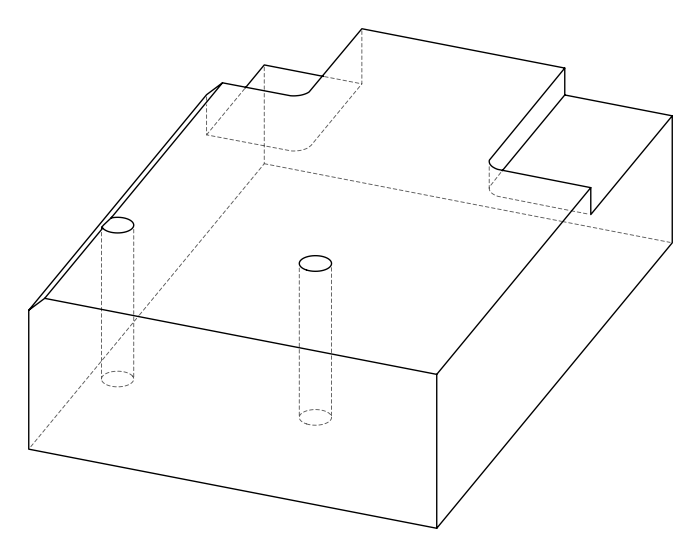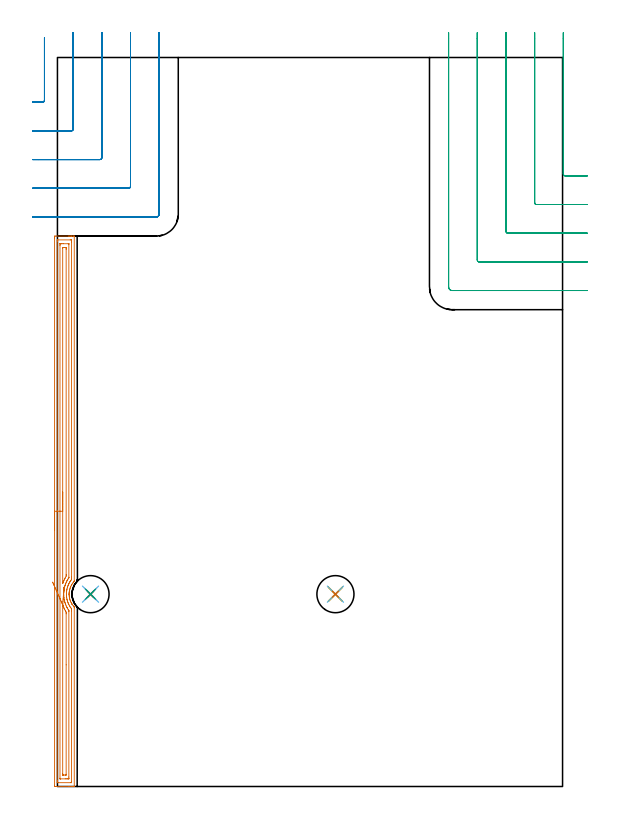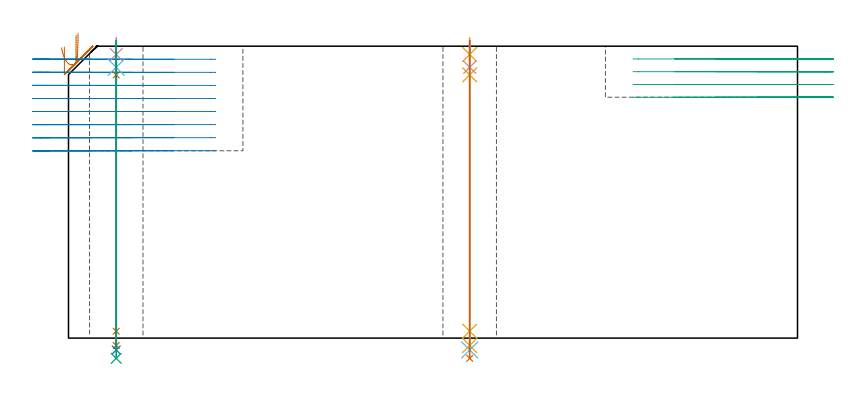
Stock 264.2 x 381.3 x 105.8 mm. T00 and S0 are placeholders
(PLAN: 13 operations, 10 tool changes, 28.1 min)
(1 AREA_MILL | FG_CHAMFER_SURFACE | UGT0205_001 | 9.52 min | 15589 mm3)
(2 MILL_CORNER_NOTCH_RECTANGULAR | CORNER_NOTCH_RECTANGULAR | UGT0201_094 | Follow Part, ap 5, ae 75% | 9.16 min | 222353 mm3)
(3 MILL_CORNER_NOTCH_RECTANGULAR_1 | CORNER_NOTCH_RECTANGULAR_1 | UGT0201_094 | Follow Part, ap 5, ae 75% | 6.42 min | 169278 mm3)
(4 SPOT_DRILL | STEP1HOLE | NXT0321_9005460120000 | 0.05 min | 179 mm3)
(5 SPOT_DRILL_1 | STEP1HOLE_1 | NXT0321_9005460120000 | 0.05 min | 187 mm3)
(6 DRILL_BLIND_HOLE_INTO_CENTER | STEP1HOLE | NXT0301_022 | 0.04 min | 95 mm3)
(7 GUN_DRILL_THROUGH_HOLE | STEP1HOLE | UGT0307_001 | 0.48 min | 1924 mm3)
(8 SPADE_DRILL_TO_ENLARGE_THROUGH_HOLE | STEP1HOLE | UGT0306_003 | 0.45 min | 10760 mm3)
(9 DRILL_TO_ENLARGE_THROUGH_HOLE | STEP1HOLE | UGT0301_261 | 0.46 min | 18244 mm3)
(10 DRILL_BLIND_HOLE_INTO_CENTER_1 | STEP1HOLE_1 | NXT0301_022 | 0.04 min | 79 mm3)
(11 GUN_DRILL_THROUGH_HOLE_1 | STEP1HOLE_1 | UGT0307_001 | 0.48 min | 1907 mm3)
(12 SPADE_DRILL_TO_ENLARGE_THROUGH_HOLE_1 | STEP1HOLE_1 | UGT0306_003 | 0.45 min | 10774 mm3)
(13 DRILL_TO_ENLARGE_THROUGH_HOLE_1 | STEP1HOLE_1 | UGT0301_261 | 0.46 min | 18294 mm3)
(TOOL UGT0205_001 | Chamfer Mill 20 x 3 x 45 deg. | D20 FL50 Z2)
(TOOL UGT0201_094 | End mill 20 mm | D20 FL38 Z4)
(TOOL NXT0321_9005460120000 | NC Spot Drill, 142deg, 12mm, Carbide, Uncoated | D12 PA142 FL30 Z2)
(TOOL NXT0301_022 | Carbide Drill 5.1mm [860.1-0510-015A1-MM 2214] | D5.1 PA140 FL28 Z2)
(TOOL UGT0307_001 | Gun Drill 5 mm | D5 PA130 FL24 Z1)
(TOOL UGT0306_003 | Spade Drill 12.5mm | D12.5 PA132 FL10 Z2)
(TOOL UGT0301_261 | Twist Drill 19.4 mm | D19.4 PA118 FL140 Z2)
(OP 1 AREA_MILL)
G17 G21 G94 G90
T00 M6
G54
G17 G0 G90 X-1.5 Y133.95 S1061 M3
G43 Z115.8 H0
Z105.5
G94 G1 Y133.988 Z104.628 F250.
Y134.102 Z103.764
Y134.291 Z102.912
Y134.553 Z102.08
Y134.887 Z101.274
Y135.29 Z100.5
Y135.759 Z99.764
Y136.29 Z99.072
Y136.879 Z98.429
Y137.522 Z97.84
Y138.214 Z97.309
Y138.95 Z96.84
Y139.724 Z96.437
Y140.53 Z96.103
Y141.362 Z95.841
Y142.214 Z95.652
Y143.078 Z95.538
Y143.95 Z95.5
Y286.745
X-1.499 Y287.286 Z95.501
X-1.497 Y287.634 Z95.502
X-1.493 Y287.89 Z95.504
X-1.156 Y287.9 Z95.842
X5.834 Z102.829
X6.381 Z103.377
X6.708 Z103.704
X7.255 Z104.251
X7.582 Z104.577
X8.542 Z105.542
X8.674 Y287.897 Z105.666
X8.798 Y287.89 Z105.788
X8.8 Y287.733 Z105.8
Y107.781
X8.793 Y107.314 Z105.793
X8.775 Y107.289 Z105.774
X8.76 Y107.271 Z105.759
X8.44 Y106.912 Z105.439
X8.125 Y106.518 Z105.125
X7.826 Y106.116 Z104.823
X7.759 Y106.019 Z104.757
X7.485 Y105.577 Z104.48
X7.231 Y105.127 Z104.227
X6.933 Y104.524 Z103.933
X6.814 Y104.234 Z103.811
X6.708 Y103.951 Z103.707
X6.65 Y103.79 Z103.646
X6.506 Y103.342 Z103.499
X6.417 Y103.017 Z103.414
X6.386 Y102.897 Z103.381
X6.286 Y102.449 Z103.284
X6.281 Y102.423 Z103.279
X6.21 Y102.004 Z103.208
X6.18 Y101.75 Z103.175
X6.157 Y101.557 Z103.149
X6.155 Y101.53 Z103.146
X6.121 Y101.111 Z103.118
X6.108 Y100.77 Z103.102
X6.103 Y100.664 Z103.101
X6.104 Y100.637 Z103.102
X6.106 Y100.566
X6.114 Y100.218 Z103.112
X6.144 Y99.772 Z103.137
X6.19 Y99.325 Z103.189
X6.259 Y98.879 Z103.259
X6.295 Y98.707 Z103.294
X6.352 Y98.432 Z103.35
X6.465 Y97.987 Z103.464
X6.604 Y97.539 Z103.602
X6.708 Y97.242 Z103.707
X6.762 Y97.094 Z103.757
X6.774 Y97.064 Z103.769
X6.845 Y96.883 Z103.843
X6.878 Y96.804 Z103.877
X6.934 Y96.674 Z103.932
X7.163 Y96.202 Z104.161
X7.291 Y95.967 Z104.29
X7.343 Y95.874 Z104.34
X7.408 Y95.754 Z104.406
X7.516 Y95.576 Z104.512
X7.582 Y95.465 Z104.579
X7.674 Y95.309 Z104.673
X7.696 Y95.278 Z104.695
X7.825 Y95.088 Z104.824
X8.334 Y94.417 Z105.331
X8.522 Y94.195 Z105.519
X8.706 Y93.988 Z105.703
X8.794 Y93.887 Z105.791
X8.8 Y93.492 Z105.8
Y0.167
X8.798 Y0.01 Z105.789
X8.674 Y0.003 Z105.666
X8.542 Y0. Z105.541
X8.237 Z105.237
X7.582 Z104.577
X6.381 Z103.377
X5.834 Z102.829
X-1.156 Z95.842
X-1.433 Y0.004 Z95.564
X-1.492 Y0.01 Z95.505
X-1.499 Y0.071 Z95.499
X-1.5 Y0.614 Z95.5
Y143.95
X-0.086 Z96.914
X-0.085 Y285.299 Z96.915
X-0.084 Y285.5 Z96.916
X-0.08 Y285.845 Z96.92
X-0.079 Y285.881 Z96.921
X-0.034 Y285.89 Z96.966
X0.07 Y285.895 Z97.07
X0.201 Y285.899 Z97.201
X6.708 Y285.9 Z103.708
X7.192 Y285.899 Z104.192
X7.337 Y285.893 Z104.337
X7.365 Y285.89 Z104.365
X7.379 Y285.88 Z104.379
X7.381 Y285.848 Z104.381
X7.384 Y285.702 Z104.384
X7.385 Y285.5 Z104.385
X7.386 Y284.808 Z104.386
Y109.567
X7.385 Y108.876 Z104.385
X7.383 Y108.674 Z104.383
X7.379 Y108.329 Z104.379
X7.368 Y108.254 Z104.368
X7.329 Y108.2 Z104.329
X7.262 Y108.109 Z104.262
X7.015 Y107.781 Z104.015
X6.885 Y107.6 Z103.885
X6.708 Y107.345 Z103.708
X6.532 Y107.068 Z103.532
X6.423 Y106.888 Z103.423
X6.207 Y106.507 Z103.207
X5.935 Y105.995 Z102.935
X5.914 Y105.954 Z102.914
X5.901 Y105.927 Z102.901
X5.834 Y105.786 Z102.834
X5.628 Y105.313 Z102.628
X5.545 Y105.102 Z102.545
X5.385 Y104.668 Z102.385
X5.232 Y104.209 Z102.232
X5.195 Y104.089 Z102.195
X5.169 Y103.996 Z102.169
X4.988 Y103.288 Z101.988
X4.961 Y103.16 Z101.961
X4.85 Y102.535 Z101.85
X4.833 Y102.423 Z101.833
X4.752 Y101.743 Z101.752
X4.736 Y101.53 Z101.736
X4.701 Y100.902 Z101.701
X4.695 Y100.637 Z101.695
X4.714 Y99.996 Z101.714
X4.73 Y99.744 Z101.73
X4.799 Y99.015 Z101.799
X4.823 Y98.851 Z101.823
X4.961 Y98.032 Z101.961
X4.98 Y97.938 Z101.98
X5.107 Y97.443 Z102.107
X5.214 Y97.064 Z102.214
X5.329 Y96.688 Z102.329
X5.513 Y96.171 Z102.513
X5.606 Y95.936 Z102.606
X5.834 Y95.408 Z102.834
X5.895 Y95.278 Z102.895
X5.958 Y95.152 Z102.958
X6.382 Y94.385 Z103.382
X6.708 Y93.858 Z103.708
X6.967 Y93.492 Z103.967
X7.379 Y92.925 Z104.379
X7.381 Y92.886 Z104.381
X7.384 Y92.802 Z104.384
X7.385 Y92.599 Z104.385
X7.386 Y91.907 Z104.386
X7.385 Y2.601 Z104.385
X7.384 Y2.4 Z104.384
X7.38 Y2.055 Z104.38
X7.379 Y2.019 Z104.379
X7.334 Y2.01 Z104.334
X7.23 Y2.005 Z104.23
X7.099 Y2.001 Z104.099
X0.592 Y2. Z97.592
X0.108 Y2.001 Z97.108
X-0.037 Y2.007 Z96.963
X-0.065 Y2.01 Z96.935
X-0.079 Y2.02 Z96.921
X-0.081 Y2.052 Z96.919
X-0.084 Y2.198 Z96.916
X-0.085 Y2.4 Z96.915
X-0.086 Y3.093 Z96.914
Y143.95
X1.328 Z98.328
X1.329 Y282.961 Z98.329
X1.331 Y283.714 Z98.331
X1.333 Y283.849 Z98.333
X1.336 Y283.89 Z98.336
X1.375 Y283.893 Z98.375
X1.466 Y283.896 Z98.466
X2.157 Y283.9 Z99.157
X2.339 Z99.339
X3.213 Z100.213
X5.653 Z102.653
X5.834 Y283.898 Z102.834
X5.895 Y283.896 Z102.895
X5.943 Y283.89 Z102.943
X5.965 Y283.885 Z102.965
X5.966 Y283.853 Z102.966
X5.97 Y283.714 Z102.97
X5.971 Y283.574 Z102.971
Y109.428
X5.968 Y109.287 Z102.968
X5.965 Y109.195 Z102.965
X5.96 Y109.141 Z102.96
X5.723 Y108.788 Z102.723
X5.648 Y108.674 Z102.648
X5.383 Y108.243 Z102.383
X5.113 Y107.781 Z102.113
X5.058 Y107.682 Z102.058
X4.961 Y107.498 Z101.961
X4.759 Y107.094 Z101.759
X4.659 Y106.888 Z101.659
X4.48 Y106.487 Z101.48
X4.278 Y105.995 Z101.278
X4.224 Y105.855 Z101.224
X4.087 Y105.479 Z101.087
X3.995 Y105.196 Z100.995
X3.967 Y105.102 Z100.967
X3.799 Y104.503 Z100.799
X3.726 Y104.209 Z100.726
X3.625 Y103.788 Z100.625
X3.534 Y103.316 Z100.534
X3.483 Y103.04 Z100.483
X3.397 Y102.423 Z100.397
X3.377 Y102.256 Z100.377
X3.342 Y101.913 Z100.342
X3.313 Y101.53 Z100.313
X3.308 Y101.433 Z100.308
X3.279 Y100.637 Z100.279
X3.278 Y100.57 Z100.278
X3.308 Y99.744 Z100.308
X3.313 Y99.641 Z100.313
X3.388 Y98.851 Z100.388
X3.409 Y98.65 Z100.409
X3.523 Y97.957 Z100.523
X3.592 Y97.571 Z100.592
X3.704 Y97.064 Z100.704
X3.881 Y96.382 Z100.881
X3.944 Y96.171 Z100.944
X4.087 Y95.723 Z101.087
X4.247 Y95.278 Z101.247
X4.348 Y95.012 Z101.348
X4.625 Y94.385 Z101.625
X4.961 Y93.712 Z101.961
X5.077 Y93.492 Z102.077
X5.223 Y93.224 Z102.223
X5.609 Y92.599 Z102.609
X5.961 Y92.064 Z102.961
X5.965 Y91.985 Z102.965
X5.969 Y91.844 Z102.969
X5.971 Y91.706 Z102.971
Y91.566
Y4.939
X5.969 Y4.186 Z102.969
X5.967 Y4.051 Z102.967
X5.964 Y4.01 Z102.964
X5.925 Y4.007 Z102.925
X5.834 Y4.004 Z102.834
X5.143 Y4. Z102.143
X4.961 Z101.961
X4.087 Z101.087
X1.648 Z98.648
X1.466 Y4.002 Z98.466
X1.405 Y4.004 Z98.405
X1.357 Y4.01 Z98.357
X1.335 Y4.015 Z98.335
X1.334 Y4.047 Z98.334
X1.33 Y4.186 Z98.33
X1.329 Y4.326 Z98.329
X1.328 Y143.95 Z98.328
X2.743 Z99.743
Y281.515
X2.744 Y281.676 Z99.744
X2.747 Y281.804 Z99.747
X2.749 Y281.881 Z99.749
X2.79 Y281.89 Z99.79
X3.213 Y281.899 Z100.213
X3.24 Y281.9 Z100.24
X4.087 Z101.087
X4.114 Z101.114
X4.503 Y281.892 Z101.503
X4.546 Y281.89 Z101.546
X4.55 Y281.861 Z101.55
X4.555 Y281.812 Z101.555
X4.556 Y281.764 Z101.556
X4.557 Y281.447 Z101.557
Y281.035
Y110.873
X4.555 Y110.46 Z101.555
X4.552 Y109.985 Z101.552
X4.087 Y109.17 Z101.087
X3.913 Y108.852 Z100.913
X3.82 Y108.674 Z100.82
X3.613 Y108.265 Z100.613
X3.382 Y107.781 Z100.382
X3.328 Y107.664 Z100.328
X3.213 Y107.398 Z100.213
X3.067 Y107.037 Z100.067
X3.009 Y106.888 Z100.009
X2.778 Y106.26 Z99.778
X2.75 Y106.187 Z99.75
X2.743 Y106.393 Z99.743
Y143.95
Y144.822 Z99.781
Y145.687 Z99.895
Y146.538 Z100.083
Y147.37 Z100.346
Y148.176 Z100.68
Y148.95 Z101.082
Y149.686 Z101.551
Y150.378 Z102.082
Y151.021 Z102.672
Y151.61 Z103.315
Y152.142 Z104.007
Y152.61 Z104.743
Y153.013 Z105.517
Y153.347 Z106.323
Y153.609 Z107.155
Y153.798 Z108.006
Y153.912 Z108.871
Y153.95 Z109.743
G0 Z115.8
X-2.524 Y106.92
Z105.264
G1 X-2.377 Y106.589 Z104.471
X-2.203 Y106.196 Z103.712
X-2.003 Y105.743 Z102.993
X-1.778 Y105.235 Z102.321
X-1.53 Y104.676 Z101.699
X-1.262 Y104.069 Z101.133
X-0.974 Y103.419 Z100.627
X-0.669 Y102.732 Z100.184
X-0.35 Y102.011 Z99.809
X-0.02 Y101.264 Z99.505
X0.321 Y100.495 Z99.272
X0.668 Y99.711 Z99.114
X1.02 Y98.917 Z99.031
X1.373 Y98.119 Z99.024
X1.725 Y97.324 Z99.093
X2.073 Y96.537 Z99.237
X2.415 Y95.765 Z99.456
X2.748 Y95.013 Z99.748
X2.76 Y94.987 Z99.76
X2.786 Y94.919 Z99.786
X2.814 Y94.841 Z99.814
X2.841 Y94.766 Z99.841
X2.982 Y94.385 Z99.982
X3.213 Y93.804 Z100.213
X3.348 Y93.492 Z100.348
X3.461 Y93.239 Z100.461
X3.789 Y92.599 Z100.789
X4.087 Y92.044 Z101.087
X4.278 Y91.706 Z101.278
X4.55 Y91.233 Z101.55
X4.554 Y90.813 Z101.554
X4.556 Y90.333 Z101.556
X4.557 Y63.635 Z101.557
Y6.385
X4.556 Y6.224 Z101.556
X4.553 Y6.096 Z101.553
X4.551 Y6.019 Z101.551
X4.51 Y6.01 Z101.51
X4.087 Y6.001 Z101.087
X4.06 Y6. Z101.06
X3.213 Z100.213
X3.186 Z100.186
X2.797 Y6.008 Z99.797
X2.754 Y6.01 Z99.754
X2.75 Y6.039 Z99.75
X2.745 Y6.088 Z99.745
X2.744 Y6.136 Z99.744
X2.743 Y6.453 Z99.743
Y6.865
Y94.866
X2.748 Y95.013 Z99.748
X2.814 Y95.877 Z99.852
X2.879 Y96.728 Z100.031
X2.942 Y97.561 Z100.284
X3.004 Y98.368 Z100.609
X3.063 Y99.144 Z101.003
X3.119 Y99.883 Z101.463
X3.172 Y100.579 Z101.986
X3.222 Y101.227 Z102.568
X3.267 Y101.822 Z103.205
X3.308 Y102.36 Z103.891
X3.344 Y102.835 Z104.621
X3.376 Y103.246 Z105.39
X3.402 Y103.588 Z106.192
X3.422 Y103.859 Z107.021
X3.438 Y104.057 Z107.871
X3.447 Y104.18 Z108.734
X3.451 Y104.228 Z109.605
X3.448 Y104.2 Z110.477
G0 Z115.8
M5
M2
(OP 2 MILL_CORNER_NOTCH_RECTANGULAR)
G17 G21 G94 G90
T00 M6
G54
G17 G0 G90 X-13. Y357.9 S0 M3
G43 Z115.8 H0
Z101.062
G94 G1 X-10. F250.
X-7.794 F500.
G3 X-6.8 Y358.894 R1.
G1 Y388.632
Y391.632 F250.
G0 Z115.8
X-13. Y342.9
Z101.062
G1 X-10.
X7.205 F500.
G3 X8.2 Y343.895 R1.
G1 Y391.3
Y394.3 F250.
G0 Z115.8
X-13. Y327.9
Z101.062
G1 X-10.
X22.205 F500.
G3 X23.2 Y328.895 R1.
G1 Y391.3
Y394.3 F250.
G0 Z115.8
X-13. Y312.9
Z101.062
G1 X-10.
X37.205 F500.
G3 X38.2 Y313.895 R1.
G1 Y391.3
Y394.3 F250.
G0 Z115.8
X-13. Y297.9
Z101.062
G1 X-10.
X51.7 F500.
G3 X53.2 Y299.4 R1.5
G1 Y391.3
Y394.3 F250.
G0 Z115.8
X-13. Y357.9
Z96.325
G1 X-10.
X-7.794 F500.
G3 X-6.8 Y358.894 R1.
G1 Y388.632
Y391.632 F250.
G0 Z115.8
X-13. Y342.9
Z96.325
G1 X-10.
X7.205 F500.
G3 X8.2 Y343.895 R1.
G1 Y391.3
Y394.3 F250.
G0 Z115.8
X-13. Y327.9
Z96.325
G1 X-10.
X22.205 F500.
G3 X23.2 Y328.895 R1.
G1 Y391.3
Y394.3 F250.
G0 Z115.8
X-13. Y312.9
Z96.325
G1 X-10.
X37.205 F500.
G3 X38.2 Y313.895 R1.
G1 Y391.3
Y394.3 F250.
G0 Z115.8
X-13. Y297.9
Z96.325
G1 X-10.
X51.7 F500.
G3 X53.2 Y299.4 R1.5
G1 Y391.3
Y394.3 F250.
G0 Z115.8
X-13. Y357.9
Z91.587
G1 X-10.
X-7.794 F500.
G3 X-6.8 Y358.894 R1.
G1 Y388.632
Y391.632 F250.
G0 Z115.8
X-13. Y342.9
Z91.587
G1 X-10.
X7.205 F500.
G3 X8.2 Y343.895 R1.
G1 Y391.3
Y394.3 F250.
G0 Z115.8
X-13. Y327.9
Z91.587
G1 X-10.
X22.205 F500.
G3 X23.2 Y328.895 R1.
G1 Y391.3
Y394.3 F250.
G0 Z115.8
X-13. Y312.9
Z91.587
G1 X-10.
X37.205 F500.
G3 X38.2 Y313.895 R1.
G1 Y391.3
Y394.3 F250.
G0 Z115.8
X-13. Y297.9
Z91.587
G1 X-10.
X51.7 F500.
G3 X53.2 Y299.4 R1.5
G1 Y391.3
Y394.3 F250.
G0 Z115.8
X-13. Y357.9
Z86.85
G1 X-10.
X-7.794 F500.
G3 X-6.8 Y358.894 R1.
G1 Y388.632
Y391.632 F250.
G0 Z115.8
X-13. Y342.9
Z86.85
G1 X-10.
X7.205 F500.
G3 X8.2 Y343.895 R1.
G1 Y391.3
Y394.3 F250.
G0 Z115.8
X-13. Y327.9
Z86.85
G1 X-10.
X22.205 F500.
G3 X23.2 Y328.895 R1.
G1 Y391.3
Y394.3 F250.
G0 Z115.8
X-13. Y312.9
Z86.85
G1 X-10.
X37.205 F500.
G3 X38.2 Y313.895 R1.
G1 Y391.3
Y394.3 F250.
G0 Z115.8
X-13. Y297.9
Z86.85
G1 X-10.
X51.7 F500.
G3 X53.2 Y299.4 R1.5
G1 Y391.3
Y394.3 F250.
G0 Z115.8
X-13. Y357.9
Z82.112
G1 X-10.
X-7.794 F500.
G3 X-6.8 Y358.894 R1.
G1 Y388.632
Y391.632 F250.
G0 Z115.8
X-13. Y342.9
Z82.112
G1 X-10.
X7.205 F500.
G3 X8.2 Y343.895 R1.
G1 Y391.3
Y394.3 F250.
G0 Z115.8
X-13. Y327.9
Z82.112
G1 X-10.
X22.205 F500.
G3 X23.2 Y328.895 R1.
G1 Y391.3
Y394.3 F250.
G0 Z115.8
X-13. Y312.9
Z82.112
G1 X-10.
X37.205 F500.
G3 X38.2 Y313.895 R1.
G1 Y391.3
Y394.3 F250.
G0 Z115.8
X-13. Y297.9
Z82.112
G1 X-10.
X51.7 F500.
G3 X53.2 Y299.4 R1.5
G1 Y391.3
Y394.3 F250.
G0 Z115.8
X-13. Y357.9
Z77.375
G1 X-10.
X-7.794 F500.
G3 X-6.8 Y358.894 R1.
G1 Y388.632
Y391.632 F250.
G0 Z115.8
X-13. Y342.9
Z77.375
G1 X-10.
X7.205 F500.
G3 X8.2 Y343.895 R1.
G1 Y391.3
Y394.3 F250.
G0 Z115.8
X-13. Y327.9
Z77.375
G1 X-10.
X22.205 F500.
G3 X23.2 Y328.895 R1.
G1 Y391.3
Y394.3 F250.
G0 Z115.8
X-13. Y312.9
Z77.375
G1 X-10.
X37.205 F500.
G3 X38.2 Y313.895 R1.
G1 Y391.3
Y394.3 F250.
G0 Z115.8
X-13. Y297.9
Z77.375
G1 X-10.
X51.7 F500.
G3 X53.2 Y299.4 R1.5
G1 Y391.3
Y394.3 F250.
G0 Z115.8
X-13. Y357.9
Z72.637
G1 X-10.
X-7.794 F500.
G3 X-6.8 Y358.894 R1.
G1 Y388.632
Y391.632 F250.
G0 Z115.8
X-13. Y342.9
Z72.637
G1 X-10.
X7.205 F500.
G3 X8.2 Y343.895 R1.
G1 Y391.3
Y394.3 F250.
G0 Z115.8
X-13. Y327.9
Z72.637
G1 X-10.
X22.205 F500.
G3 X23.2 Y328.895 R1.
G1 Y391.3
Y394.3 F250.
G0 Z115.8
X-13. Y312.9
Z72.637
G1 X-10.
X37.205 F500.
G3 X38.2 Y313.895 R1.
G1 Y391.3
Y394.3 F250.
G0 Z115.8
X-13. Y297.9
Z72.637
G1 X-10.
X51.7 F500.
G3 X53.2 Y299.4 R1.5
G1 Y391.3
Y394.3 F250.
G0 Z115.8
X-13. Y357.9
Z67.9
G1 X-10.
X-7.794 F500.
G3 X-6.8 Y358.894 R1.
G1 Y388.632
Y391.632 F250.
G0 Z115.8
X-13. Y342.9
Z67.9
G1 X-10.
X7.205 F500.
G3 X8.2 Y343.895 R1.
G1 Y391.3
Y394.3 F250.
G0 Z115.8
X-13. Y327.9
Z67.9
G1 X-10.
X22.205 F500.
G3 X23.2 Y328.895 R1.
G1 Y391.3
Y394.3 F250.
G0 Z115.8
X-13. Y312.9
Z67.9
G1 X-10.
X37.205 F500.
G3 X38.2 Y313.895 R1.
G1 Y391.3
Y394.3 F250.
G0 Z115.8
X-13. Y297.9
Z67.9
G1 X-10.
X51.7 F500.
G3 X53.2 Y299.4 R1.5
G1 Y391.3
Y394.3 F250.
G0 Z115.8
M5
M2
(OP 3 MILL_CORNER_NOTCH_RECTANGULAR_1)
G17 G21 G94 G90
T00 M6
G54
G17 G0 G90 X264.6 Y394.292 S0 M3
G43 Z115.8 H0
Z101.175
G94 G1 Y391.292 F250.
Y320.394 F500.
G3 X265.594 Y319.4 R1.
G1 X274.2
X277.2 F250.
G0 Z115.8
X249.6 Y394.3
Z101.175
G1 Y391.3
Y305.395 F500.
G3 X250.595 Y304.4 R1.
G1 X274.2
X277.2 F250.
G0 Z115.8
X234.6 Y394.3
Z101.175
G1 Y391.3
Y290.395 F500.
G3 X235.595 Y289.4 R1.
G1 X274.2
X277.2 F250.
G0 Z115.8
X219.6 Y394.3
Z101.175
G1 Y391.3
Y275.395 F500.
G3 X220.595 Y274.4 R1.
G1 X274.2
X277.2 F250.
G0 Z115.8
X204.6 Y394.3
Z101.175
G1 Y391.3
Y261.3 F500.
G3 X206.5 Y259.4 R1.9
G1 X274.2
X277.2 F250.
G0 Z115.8
X264.6 Y394.292
Z96.55
G1 Y391.292
Y320.394 F500.
G3 X265.594 Y319.4 R1.
G1 X274.2
X277.2 F250.
G0 Z115.8
X249.6 Y394.3
Z96.55
G1 Y391.3
Y305.395 F500.
G3 X250.595 Y304.4 R1.
G1 X274.2
X277.2 F250.
G0 Z115.8
X234.6 Y394.3
Z96.55
G1 Y391.3
Y290.395 F500.
G3 X235.595 Y289.4 R1.
G1 X274.2
X277.2 F250.
G0 Z115.8
X219.6 Y394.3
Z96.55
G1 Y391.3
Y275.395 F500.
G3 X220.595 Y274.4 R1.
G1 X274.2
X277.2 F250.
G0 Z115.8
X204.6 Y394.3
Z96.55
G1 Y391.3
Y261.3 F500.
G3 X206.5 Y259.4 R1.9
G1 X274.2
X277.2 F250.
G0 Z115.8
X264.6 Y394.292
Z91.925
G1 Y391.292
Y320.394 F500.
G3 X265.594 Y319.4 R1.
G1 X274.2
X277.2 F250.
G0 Z115.8
X249.6 Y394.3
Z91.925
G1 Y391.3
Y305.395 F500.
G3 X250.595 Y304.4 R1.
G1 X274.2
X277.2 F250.
G0 Z115.8
X234.6 Y394.3
Z91.925
G1 Y391.3
Y290.395 F500.
G3 X235.595 Y289.4 R1.
G1 X274.2
X277.2 F250.
G0 Z115.8
X219.6 Y394.3
Z91.925
G1 Y391.3
Y275.395 F500.
G3 X220.595 Y274.4 R1.
G1 X274.2
X277.2 F250.
G0 Z115.8
X204.6 Y394.3
Z91.925
G1 Y391.3
Y261.3 F500.
G3 X206.5 Y259.4 R1.9
G1 X274.2
X277.2 F250.
G0 Z115.8
X264.6 Y394.292
Z87.3
G1 Y391.292
Y320.394 F500.
G3 X265.594 Y319.4 R1.
G1 X274.2
X277.2 F250.
G0 Z115.8
X249.6 Y394.3
Z87.3
G1 Y391.3
Y305.395 F500.
G3 X250.595 Y304.4 R1.
G1 X274.2
X277.2 F250.
G0 Z115.8
X234.6 Y394.3
Z87.3
G1 Y391.3
Y290.395 F500.
G3 X235.595 Y289.4 R1.
G1 X274.2
X277.2 F250.
G0 Z115.8
X219.6 Y394.3
Z87.3
G1 Y391.3
Y275.395 F500.
G3 X220.595 Y274.4 R1.
G1 X274.2
X277.2 F250.
G0 Z115.8
X204.6 Y394.3
Z87.3
G1 Y391.3
Y261.3 F500.
G3 X206.5 Y259.4 R1.9
G1 X274.2
X277.2 F250.
G0 Z115.8
M5
M2
(OP 4 SPOT_DRILL)
G17 G21 G94 G90
T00 M6
G54
G17 G0 G90 X17.3 Y100.6 S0 M3
G43 Z115.8 H0
G94 G81 G98 Z102.8 F250. R108.8
G80
M5
M2
(OP 5 SPOT_DRILL_1)
G17 G21 G94 G90
T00 M6
G54
G17 G0 G90 X145.4 Y100.6 S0 M3
G43 Z115.8 H0
G94 G81 G98 Z102.8 F250. R108.8
G80
M5
M2
(OP 6 DRILL_BLIND_HOLE_INTO_CENTER)
G17 G21 G94 G90
T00 M6
G54
G17 G0 G90 X17.3 Y100.6 S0 M3
G43 Z115.8 H1
G94 G81 G98 Z98.15 F250. R107.8
G80
M5
M2
(OP 7 GUN_DRILL_THROUGH_HOLE)
G17 G21 G94 G90
T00 M6
G54
G17 G0 G90 X17.3 Y100.6 M8
G43 Z115.8 H0
Z103.716
S716 M3
G94 G1 Z95.394 F125. M26
G4 X.084
Z2.5 F250.
G4 X.084
Z-2.666 F125.
G4 X.084
M5
M9
G0 Z103.716
Z115.8
M2
(OP 8 SPADE_DRILL_TO_ENLARGE_THROUGH_HOLE)
G17 G21 G94 G90
T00 M6
G54
G17 G0 G90 X17.3 Y100.6 S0 M3
G43 Z115.8 H0
G94 G73 G98 Z-4.283 F250. Q12.231 R107.8
G80
M5
M2
(OP 9 DRILL_TO_ENLARGE_THROUGH_HOLE)
G17 G21 G94 G90
T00 M6
G54
G17 G0 G90 X17.3 Y100.6 S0 M3
G43 Z115.8 H0
G94 G73 G98 Z-7.328 F250. Q18.855 R107.8
G80
M5
M2
(OP 10 DRILL_BLIND_HOLE_INTO_CENTER_1)
G17 G21 G94 G90
T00 M6
G54
G17 G0 G90 X145.4 Y100.6 S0 M3
G43 Z115.8 H1
G94 G81 G98 Z98.15 F250. R107.8
G80
M5
M2
(OP 11 GUN_DRILL_THROUGH_HOLE_1)
G17 G21 G94 G90
T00 M6
G54
G17 G0 G90 X145.4 Y100.6 M8
G43 Z115.8 H0
Z103.716
S716 M3
G94 G1 Z95.394 F125. M26
G4 X.084
Z2.5 F250.
G4 X.084
Z-2.666 F125.
G4 X.084
M5
M9
G0 Z103.716
Z115.8
M2
(OP 12 SPADE_DRILL_TO_ENLARGE_THROUGH_HOLE_1)
G17 G21 G94 G90
T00 M6
G54
G17 G0 G90 X145.4 Y100.6 S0 M3
G43 Z115.8 H0
G94 G73 G98 Z-4.283 F250. Q12.231 R107.8
G80
M5
M2
(OP 13 DRILL_TO_ENLARGE_THROUGH_HOLE_1)
G17 G21 G94 G90
T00 M6
G54
G17 G0 G90 X145.4 Y100.6 S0 M3
G43 Z115.8 H0
G94 G73 G98 Z-7.328 F250. Q18.855 R107.8
G80
M5
M2
